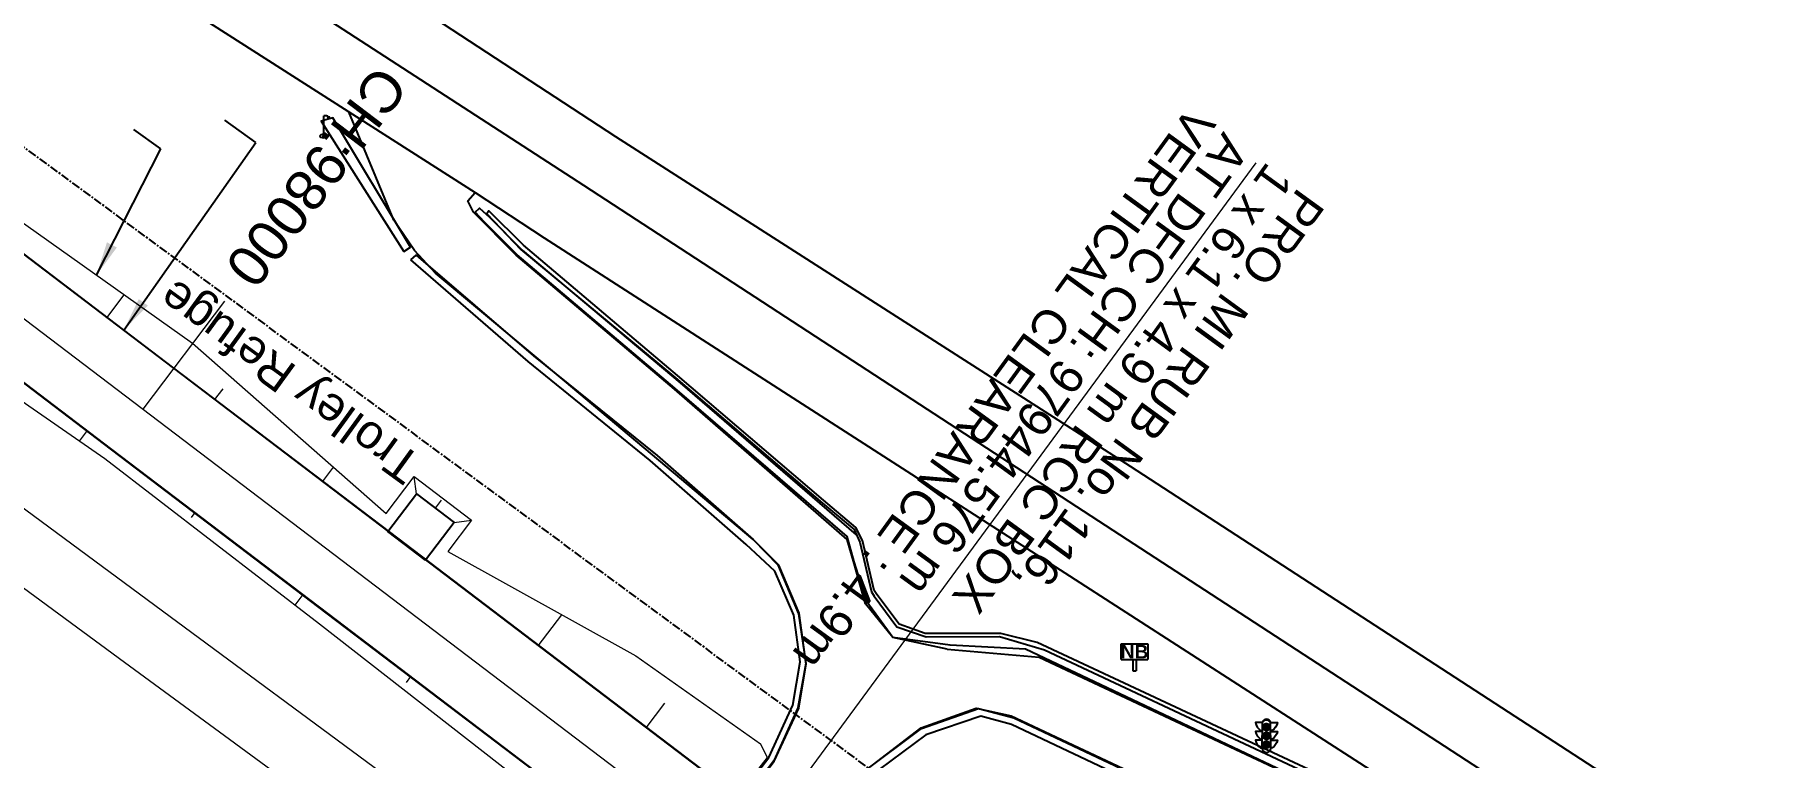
# Model space of a CAD drawing. Header units: metres. Extents: x 644418 to 1306172, y 3366650 to 6747308.
# Drawn here: x 653710.9 to 653838.5, y 3373194.3 to 3373247.6 of the extents above; entities that cross this region are included whole.
import ezdxf
from ezdxf.enums import TextEntityAlignment as Align

# ---------------------------------------------------------------- set-up
doc = ezdxf.new("R2010")
doc.units = ezdxf.units.M
doc.header["$MEASUREMENT"] = 0
doc.linetypes.add('CENTER', pattern=[2, 1.25, -0.25, 0.25, -0.25])
for name, color, linetype in [('DFCC Boundary', 6, 'CENTER'), ('FOOTPATH', 251, 'Continuous'), ('LAMP_POST', 7, 'Continuous'), ('NAME_BOARD', 251, 'Continuous'), ('PROPOSED DFCC FORMATION LINE', 187, 'Continuous'), ('PROPOSED FORMATION LINE - PLAN', 187, 'Continuous'), ('SIGNAL_POST', 8, 'Continuous'), ('SUB_ROAD_CENTRE', 34, 'Continuous'), ('SUB_ROAD_EDGE', 34, 'Continuous'), ('Trolley Refuse', 10, 'Continuous'), ('WING_WALL', 7, 'Continuous')]:
    doc.layers.add(name, color=color, linetype=linetype)
for name, color, linetype, lineweight in [('Existing IR Track', 143, 'Continuous', 0), ('LC DETAILS IN PLAN', 7, 'Continuous', 0), ('Proposed Chainage', 10, 'Continuous', 0), ('PROPOSED DFCC TOE LINE', 239, 'Continuous', 0), ('PROPOSED DFCC TOE SLOPES', 239, 'Continuous', 0), ('PROPOSED DFCC TRACK', 1, 'Continuous', 0)]:
    doc.layers.add(name, color=color, linetype=linetype, lineweight=lineweight)
doc.styles.add('NB', font='swissbo.ttf', dxfattribs={"height": 1.5})
doc.styles.get("Standard").update_dxf_attribs({"font": 'arial.ttf'})
doc.styles.add('Style-Arial', font='arial.ttf')
doc.dimstyles.new('ISO-25', dxfattribs={"dimtxt": 2.5, "dimasz": 2.5, "dimexe": 1.25, "dimexo": 0.625, "dimtad": 1, "dimtxsty": 'Standard', "dimcen": 2.5, "dimadec": 0, "dimazin": 0, "dimtfac": 1, "dimtmove": 0, "dimatfit": 3, "dimfxl": 1, "dimarcsym": 0})

# ---------------------------------------------------------------- blocks, each defined once
blk = doc.blocks.new('LP')
for points in [[(0, 0), (0, 1.5)], [(0.25, 1.35), (0.44, 1.35)]]:
    blk.add_lwpolyline(points)
for centre, radius, start, end in [((0.07, 0.99), 0.519, 57.6425, 97.3165), ((0.34, 1.33), 0.094, 11.7012, 168.0476)]:
    blk.add_arc(centre, radius, start, end)
blk.add_ellipse((0.35, 1.36), major_axis=(0.0017, 0.0438), ratio=0.461056, start_param=1.74022, end_param=4.575836)
at = {"extrusion": (0, 0, -1)}
blk.add_ellipse((0, 0.01), major_axis=(0.308, 0), ratio=0.400495, dxfattribs=at)
blk = doc.blocks.new('NB')
for p, q in [((-0.98, 0.82), (-0.98, 1.98)), ((-0.98, 1.98), (0.98, 1.98)), ((0.98, 1.98), (0.98, 0.82)), ((-0.98, 0.82), (0.98, 0.82)), ((-0.13, 0.82), (-0.13, 0)), ((-0.13, 0), (0.13, 0)), ((0.13, 0.82), (0.13, 0))]:
    blk.add_line(p, q)
at = {"style": 'NB', "width": 1.025371}
blk.add_text('NB', height=0.988, dxfattribs=at).set_placement((0, 1.4), align=Align.MIDDLE)
blk = doc.blocks.new('SIG')
for color, points in [(1, [(-0.22, 0.42, 0.180295), (-0.01, 0.33, -0.00255), (0.01, 0.33, -0.00255), (0.02, 0.33, 0.180295), (0.23, 0.42, -0.002654), (0.25, 0.44, 0.184495), (0.33, 0.65, 1.000001), (-0.32, 0.65, 0.184495), (-0.24, 0.44, -0.002654)]), (2, [(0.23, -0.23, -0.002654), (0.25, -0.21, 0.184495), (0.33, 0.01, 1.000001), (-0.32, 0.01, 0.184495), (-0.24, -0.21, -0.002654), (-0.22, -0.23, 0.180295), (-0.01, -0.32, -0.00255), (0.01, -0.32, -0.00255), (0.02, -0.32, 0.180295)]), (3, [(0.23, -0.88, -0.002654), (0.25, -0.86, 0.184495), (0.33, -0.64, 1.000001), (-0.32, -0.64, 0.184495), (-0.24, -0.86, -0.002654), (-0.22, -0.88, 0.395599)])]:
    blk.add_hatch(color=color).paths.add_polyline_path(points)
for p, q in [((-0.31, 0.98), (-0.32, -0.9)), ((0.33, -0.9), (0.32, 0.98))]:
    blk.add_line(p, q)
for points in [[(-0.31, 0.98), (-0.81, 0.98, 0.198758), (-0.42, 0.41, 0.003814), (-0.31, 0.39, 0.003814)], [(-0.31, 0.33), (-0.81, 0.33, 0.198758), (-0.42, -0.23, 0.003727), (-0.32, -0.26, 0.003727)], [(0.32, 0.98), (0.82, 0.98, -0.198758), (0.44, 0.41, -0.003814), (0.32, 0.39, -0.003814)], [(0.32, 0.33), (0.82, 0.33, -0.198758), (0.44, -0.23, -0.003727), (0.33, -0.26, -0.003727)], [(-0.32, -0.32), (-0.81, -0.32, 0.198758), (-0.42, -0.88, 0.003639), (-0.32, -0.9)], [(0.33, -0.32), (0.82, -0.32, -0.198758), (0.44, -0.88, -0.003639), (0.33, -0.9)]]:
    blk.add_lwpolyline(points, format="xyb")
for centre, radius, start, end in [((0.01, 0.91), 0.324, 12.4049, 167.5951), ((0.01, 0.81), 0.357, 27.7578, 152.2422), ((0.01, -0.9), 0.324, 181.4572, 358.5428)]:
    blk.add_arc(centre, radius, start, end)

msp = doc.modelspace()

# ---------------------------------------------------------------- linework, layer by layer
at = {"layer": 'DFCC Boundary', "ltscale": 0.5, "flags": 128}
msp.add_lwpolyline([(655695.597, 3371812.1897), (655640.8822, 3371912.823), (655580.0449, 3371996.7158), (655509.7792, 3372062.0857), (655426.9534, 3372113.9756), (655342.6069, 3372167.9462), (655257.8854, 3372221.2222), (655173.2688, 3372275.363), (655087.3459, 3372327.2788), (655002.8598, 3372380.6107), (654914.5097, 3372429.9473), (654741.1355, 3372529.4419), (654650.033, 3372576.4159), (654568.6995, 3372626.155), (654571.9877, 3372630.6369), (654391.4686, 3372756.327), (654377.1337, 3372736.8494), (654004.4289, 3373016.6995), (654007.7887, 3373020.6424), (653690.5739, 3373253.6486), (653690.5425, 3373253.6059), (653433.8132, 3373453.1485), (653440.7668, 3373462.5592), (653208.8394, 3373636.5534), (653216.1698, 3373646.5105), (653142.1983, 3373700.8896), (653053.6963, 3373771.1122), (652994.4341, 3373810.5255), (652929.3691, 3373859.5713), (652860.9168, 3373902.1103), (652749.6028, 3373984.4705), (652631.2396, 3374070.7175), (652636.2281, 3374078.1704), (652537.912, 3374145.7283), (652392.904, 3374241.2711), (652388.7719, 3374235.6812), (652308.569, 3374304.8076), (652315.9256, 3374314.7669), (652103.9815, 3374448.7876), (652083.1937, 3374464.1943), (652072.7494, 3374471.9329), (652052.3219, 3374487.0684), (652038.1897, 3374497.5387), (652024.0173, 3374508.0388), (652009.8347, 3374518.5254), (651995.6683, 3374529), (651981.7515, 3374539.2836), (651967.8828, 3374549.5317), (651954.6903, 3374559.2866), (651941.4997, 3374569.04), (651923.9377, 3374582.0168), (651906.3215, 3374595.0337), (651892.0868, 3374605.5547), (651877.7985, 3374616.1153), (651861.6288, 3374628.0564), (651845.5071, 3374639.9619), (651829.5757, 3374651.7544), (651824.7911, 3374655.296), (651813.6747, 3374663.5244), (651797.4592, 3374675.4968), (651792.6217, 3374679.0685), (651809.3453, 3374701.6999), (651798.0335, 3374710.0518), (651782.3495, 3374721.6444), (651766.6655, 3374733.2369), (651750.5163, 3374745.1875), (651734.3118, 3374757.179), (651717.3274, 3374769.6994), (651700.4625, 3374782.1317), (651684.6001, 3374793.8578), (651668.5938, 3374805.6902), (651652.6806, 3374817.4203), (651636.8173, 3374829.1137), (651620.9269, 3374840.8662), (651604.9647, 3374852.6718), (651588.7459, 3374864.6312), (651572.5882, 3374876.5455), (651556.6943, 3374888.2868), (651540.8409, 3374899.9983), (651524.5553, 3374912.0488), (651508.2568, 3374924.109), (651492.7938, 3374935.5157), (651477.3997, 3374946.8715), (651461.3291, 3374958.7436), (651445.2311, 3374970.6359), (651429.3555, 3374982.3615), (651413.4375, 3374994.1184), (651396.6322, 3375006.522), (651379.7761, 3375018.963), (651363.6644, 3375030.8565), (651352.7728, 3375038.8965), (651331.6522, 3375054.4784), (651315.7738, 3375066.1947), (651299.7306, 3375078.0412), (651283.6239, 3375089.9346), (651273.9044, 3375097.1057), (651264.2377, 3375104.2378), (651243.4187, 3375119.6324), (651222.5077, 3375135.095), (651201.5462, 3375150.5784), (651180.4926, 3375166.1298), (651161.7365, 3375179.9701), (651143.0969, 3375193.7244), (651126.6442, 3375205.9373), (651110.0563, 3375218.2505), (651088.7204, 3375233.9244), (651067.5473, 3375249.4788), (651049.4448, 3375262.8672), (651031.0656, 3375276.4601), (651013.3004, 3375289.5618), (650995.6557, 3375302.5748), (650975.556, 3375317.4171), (650955.4878, 3375332.2363), (650948.8014, 3375337.1771), (650951.4372, 3375340.7501), (650937.0874, 3375351.3535), (650916.0918, 3375366.8677), (650897.9224, 3375380.2929), (650879.805, 3375393.6796), (650866.8386, 3375403.2309), (650853.9116, 3375412.7532), (650835.5886, 3375426.289), (650817.2946, 3375439.8035), (650797.968, 3375454.1206), (650778.7222, 3375468.3781), (650760.7655, 3375481.6337), (650742.8011, 3375494.8949), (650723.0807, 3375509.4255), (650703.3693, 3375523.9495), (650688.6613, 3375534.8372), (650673.8463, 3375545.804), (650653.7938, 3375560.6295), (650633.6894, 3375575.4932), (650612.6421, 3375591.0542), (650592.0153, 3375606.3042), (650570.0328, 3375622.5591), (650548.5001, 3375638.4814), (650530.5234, 3375651.793), (650512.3606, 3375665.2423), (650494.7465, 3375678.2665), (650476.9008, 3375691.462), (650459.2976, 3375704.4721), (650441.3132, 3375717.7633), (650427.1261, 3375728.1319), (650413.8099, 3375737.864), (650402.677, 3375746.2697), (650389.8486, 3375755.6668), (650377.7322, 3375764.5425), (650360.7275, 3375777.1141), (650343.7744, 3375789.6482), (650325.0342, 3375803.5254), (650306.3109, 3375817.39), (650287.6225, 3375831.2124), (650268.717, 3375845.1957), (650250.337, 3375858.8009), (650231.8256, 3375872.5033), (650215.4559, 3375884.6355), (650199.261, 3375896.6381), (650189.9351, 3375903.5429), (650184.6476, 3375907.4517), (650170.3331, 3375918.0338), (650153.2211, 3375930.7288), (650135.9365, 3375943.5518), (650119.2313, 3375955.9159), (650102.3769, 3375968.3905), (650085.2738, 3375981.0461), (650068.2078, 3375993.6742), (650052.7787, 3376005.1011), (650037.4384, 3376016.4621), (650022.1728, 3376027.766), (650006.9632, 3376039.0283), (649974.7512, 3376062.8762), (649961.4537, 3376072.7117), (649948.2091, 3376082.508), (649944.476, 3376085.2722), (649918.728, 3376050.5341), (649909.4316, 3376057.4177), (649896.4092, 3376067.0604), (649893.7832, 3376069.0128), (649891.1645, 3376070.9437), (649888.4639, 3376072.9569), (649875.744, 3376082.3694), (649867.5551, 3376088.4016), (649853.4118, 3376098.8745), (649839.2513, 3376109.3603), (649829.0749, 3376116.9005), (649827.2194, 3376118.2675), (649818.0867, 3376125.0366), (649808.8566, 3376131.8779), (649793.2502, 3376143.4201), (649777.6288, 3376154.9733), (649763.6321, 3376165.3144), (649749.5741, 3376175.7007), (649733.9228, 3376187.2754), (649718.3343, 3376198.8036), (649705.3241, 3376208.4391), (649692.3703, 3376218.0327), (649678.0208, 3376228.6769), (649663.5747, 3376239.3366), (649646.4625, 3376252.0623), (649634.6272, 3376260.744), (649624.9192, 3376267.9946), (649615.0208, 3376275.3876), (649599.9831, 3376286.4834), (649588.9857, 3376294.598), (649590.032, 3376296.0132), (649586.1685, 3376298.8639), (649569.3593, 3376311.3207), (649552.641, 3376323.7102), (649537.2353, 3376335.0739), (649521.9792, 3376346.327), (649506.2408, 3376358.0035), (649490.3575, 3376369.7875), (649475.7578, 3376380.5673), (649461.1933, 3376391.3211), (649445.4753, 3376402.9572), (649429.8494, 3376414.5253), (649414.4906, 3376425.9209), (649378.3483, 3376452.6365), (649368.4603, 3376459.9984), (649352.6509, 3376471.6682), (649336.6992, 3376483.4434), (649322.3941, 3376494.1037), (649307.6557, 3376505.0862), (649290.8736, 3376517.4208), (649273.972, 3376529.8435), (649258.1992, 3376541.4854), (649242.2966, 3376553.2232), (649226.5432, 3376564.8634), (649210.8826, 3376576.435), (649195.2207, 3376588.0769), (649179.5326, 3376599.7383), (649164.9134, 3376610.5118), (649150.5177, 3376621.1205), (649135.415, 3376632.3287), (649120.2337, 3376643.5954), (649107.8929, 3376652.6743), (649095.5927, 3376661.7234), (649079.5687, 3376673.5769), (649063.4846, 3376685.4748), (649046.5651, 3376697.9756), (649029.6506, 3376710.4727), (649013.3465, 3376722.5351), (648996.9805, 3376734.6431), (648980.3936, 3376746.8979), (648963.6626, 3376759.259), (648946.7453, 3376771.7643), (648929.6945, 3376784.3682), (648913.5118, 3376796.3614), (648897.2206, 3376808.435), (648876.2496, 3376823.9678), (648855.1325, 3376839.6089), (648839.3985, 3376851.2044), (648823.6596, 3376862.8037), (648806.187, 3376875.7235), (648788.7814, 3376888.5937), (648772.4766, 3376900.6763), (648756.1277, 3376912.7915), (648748.6058, 3376918.3049), (648733.321, 3376929.6306), (648718.1841, 3376940.8501), (648694.1574, 3376958.9078), (648686.9154, 3376964.1595), (648685.9321, 3376964.8321), (648667.95, 3376978.2197), (648649.3198, 3376992.1471), (648633.5557, 3377003.8368), (648617.684, 3377015.6038), (648613.3865, 3377018.7718), (648613.1308, 3377018.4261), (648605.39, 3377024.1325), (648593.439, 3377032.9404), (648576.5994, 3377045.3816), (648559.8787, 3377057.7351), (648542.9247, 3377070.3132), (648525.9483, 3377082.908), (648511.3109, 3377093.7409), (648496.5572, 3377104.6599), (648477.562, 3377118.7172), (648458.5464, 3377132.7896), (648451.3349, 3377138.2101), (648435.5918, 3377149.862), (648422.1096, 3377159.9046), (648408.3664, 3377170.0637), (648394.6863, 3377180.1761), (648381.6588, 3377189.818), (648368.6059, 3377199.4787), (648354.1188, 3377210.196), (648339.6473, 3377220.9017), (648325.8166, 3377231.1386), (648311.9735, 3377241.3853), (648297.2469, 3377252.2824), (648283.6168, 3377262.3688), (648282.6002, 3377260.9951), (648281.5015, 3377261.8082), (648268.446, 3377271.4578), (648255.3849, 3377281.1115), (648243.3023, 3377290.0413), (648231.5826, 3377298.7116), (648230.1246, 3377299.843), (648216.137, 3377310.1827), (648202.3989, 3377320.3379), (648187.9045, 3377331.0225), (648173.4524, 3377341.7035), (648159.964, 3377351.7009), (648146.3755, 3377361.7726), (648132.3698, 3377372.1252), (648118.3132, 3377382.5155), (648104.5683, 3377392.6752), (648090.8453, 3377402.8186), (648079.0331, 3377411.5788), (648067.1746, 3377420.3734), (648052.1864, 3377431.461), (648037.1291, 3377442.5999), (648023.4384, 3377452.7367), (648009.6421, 3377462.9518), (647998.5681, 3377471.1475), (647977.6651, 3377486.6371), (647970.8013, 3377491.7424), (647954.3046, 3377504.0127), (647940.5645, 3377514.1537), (647927.1436, 3377524.0583), (647912.5029, 3377534.9198), (647897.7662, 3377545.8524), (647883.3488, 3377556.5286), (647868.9785, 3377567.1699), (647855.3948, 3377577.2425), (647841.7032, 3377587.3948), (647828.8284, 3377596.8277), (647815.9828, 3377606.2395), (647798.869, 3377618.9232), (647787.996, 3377626.9816), (647769.1212, 3377640.9619), (647756.6675, 3377650.183), (647742.624, 3377660.5991), (647728.5049, 3377671.0713), (647713.635, 3377682.0926), (647698.699, 3377693.1628), (647681.9918, 3377705.517), (647665.4025, 3377717.7839), (647652.0515, 3377727.6811), (647638.8028, 3377737.5025), (647625.2604, 3377747.546), (647611.724, 3377757.585), (647601.846, 3377764.9047), (647586.5632, 3377776.2354), (647574.9107, 3377784.8659), (647552.1318, 3377801.7377), (647544.5766, 3377807.3492), (647531.2096, 3377817.2774), (647518.7824, 3377826.4783), (647506.3678, 3377835.6698), (647493.0662, 3377845.5438), (647479.7149, 3377855.4547), (647466.3541, 3377865.3556), (647452.9886, 3377875.26), (647440.1702, 3377884.755), (647427.3392, 3377894.2595), (647421.9004, 3377898.2902), (647422.4016, 3377898.9655), (647413.1507, 3377905.8213), (647398.5546, 3377916.6386), (647385.2867, 3377926.4568), (647372.1159, 3377936.2032), (647357.4127, 3377947.1112), (647351.2811, 3377951.6601), (647330.0092, 3377967.4105), (647317.4471, 3377976.6964), (647304.414, 3377986.3606), (647291.335, 3377996.0589), (647278.7541, 3378005.3917), (647266.0777, 3378014.7954), (647252.9457, 3378024.4462), (647239.9839, 3378033.9719), (647225.7512, 3378044.5255), (647211.5179, 3378055.0796), (647196.511, 3378066.208), (647181.4966, 3378077.3419), (647167.7872, 3378087.5064), (647154.0498, 3378097.6917), (647140.7668, 3378107.5414), (647127.4862, 3378117.3893), (647113.2521, 3378127.9375), (647099.0375, 3378138.4713), (647085.0268, 3378148.8592), (647070.9977, 3378159.2608), (647056.5444, 3378169.9697), (647042.0873, 3378180.6814), (647027.5624, 3378191.4464), (647013.0728, 3378202.1851), (646999.864, 3378211.9684), (646986.6741, 3378221.7376), (646973.6148, 3378231.4185), (646960.4875, 3378241.1499), (646945.7953, 3378252.0414), (646931.0256, 3378262.9902), (646930.6274, 3378263.2852), (646951.9475, 3378292.0562)], dxfattribs=at)
at = {"layer": 'Existing IR Track', "flags": 128}
for points in [[(653488.0181, 3373385.2114), (653502.3187, 3373373.5765), (653514.8655, 3373363.3663), (653526.7472, 3373353.6788), (653539.3869, 3373343.3734), (653562.4463, 3373324.6346), (653584.7334, 3373306.5234), (653599.0791, 3373295.3269), (653612.515, 3373284.8421), (653627.2485, 3373273.8156), (653641.8511, 3373262.8869), (653656.8126, 3373251.8275), (653671.4279, 3373241.0239), (653687.812, 3373229.0084), (653704.0966, 3373217.066), (653720.3476, 3373205.0837), (653737.0212, 3373192.7897), (653750.168, 3373183.1064), (653763.8414, 3373173.0355), (653778.0731, 3373162.5772), (653790.3904, 3373153.525), (653807.9167, 3373140.5838), (653823.359, 3373129.1813), (653840.4143, 3373116.5158)], [(653497.183, 3373366.6049), (653509.1645, 3373357.306), (653522.046, 3373347.2948), (653534.8533, 3373337.3416), (653558.4666, 3373319.2198), (653582.1685, 3373301.0301), (653595.8269, 3373290.8985), (653609.5143, 3373280.7456), (653624.3092, 3373269.8326), (653639.0859, 3373258.9329), (653653.9824, 3373247.9979), (653668.7717, 3373237.1416), (653684.9994, 3373225.2137), (653701.207, 3373213.3006), (653717.549, 3373201.3001), (653733.88, 3373189.3077), (653747.3972, 3373179.3615), (653760.8472, 3373169.4647), (653775.2992, 3373158.8304), (653789.6881, 3373148.2426), (653805.1404, 3373136.8348), (653820.6059, 3373125.4168), (653837.5601, 3373112.6674), (653852.5684, 3373101.3812)]]:
    msp.add_lwpolyline(points, dxfattribs=at)
at = {"layer": 'FOOTPATH', "linetype": 'Continuous'}
for points in [[(653818.158, 3373186.836, 269.022), (653812.409, 3373188.862, 268.682), (653784.068, 3373202.241, 266.409), (653778.517, 3373202.536, 265.971), (653774.264, 3373203.121, 265.431), (653772.343, 3373205.749, 266.1), (653771.424, 3373208.697, 266.358), (653770.909, 3373210.57, 266.437), (653758.181, 3373221.518, 267.64), (653746.526, 3373231.346, 268.557), (653744.116, 3373233.762, 268.769), (653743.424, 3373234.493, 268.822), (653743.756, 3373234.779, 268.861), (653744.504, 3373234.127, 268.802), (653746.907, 3373231.679, 268.575), (653758.579, 3373221.907, 267.647), (653771.557, 3373210.691, 266.509)], [(653705.16, 3373129.171, 268.262), (653714.906, 3373138.738, 267.355), (653730.42, 3373153.815, 265.97), (653736.434, 3373159.128, 265.419), (653740.395, 3373163.218, 264.969), (653749.329, 3373173.354, 264.071), (653756.428, 3373182.994, 264.081), (653765.128, 3373194.256, 265.051), (653766.882, 3373198.117, 265.42), (653767.434, 3373201.326, 265.767), (653766.959, 3373204.762, 266.176), (653765.569, 3373208.011, 266.525), (653763.454, 3373209.979, 266.517), (653756.357, 3373216.162, 267.532), (653747.339, 3373223.472, 268.153), (653738.677, 3373230.976, 268.812)], [(653738.677, 3373230.976, 268.812), (653739.069, 3373231.331, 268.814), (653747.75, 3373223.902, 268.127), (653756.874, 3373216.533, 267.457), (653763.971, 3373210.35, 266.442), (653765.788, 3373208.477, 266.527), (653767.311, 3373204.851, 266.169), (653767.848, 3373201.207, 265.751), (653767.256, 3373197.92, 265.366), (653765.486, 3373194.008, 264.968), (653756.879, 3373182.723, 264.103), (653749.711, 3373173.057, 264.063), (653740.692, 3373162.888, 264.95), (653736.888, 3373158.736, 265.364), (653730.751, 3373153.515, 265.96), (653715.234, 3373138.38, 267.356), (653705.433, 3373128.775, 268.22)], [(653751.708, 3373166.987, 264.163), (653769.86, 3373190.606, 264.984), (653772.085, 3373193.172, 265.267), (653776.38, 3373196.39, 265.791), (653780.607, 3373197.874, 266.196), (653783.217, 3373197.186, 266.504), (653810.439, 3373184.362, 268.637), (653840.834, 3373172.35, 268.975), (653840.739, 3373171.795, 268.979), (653810.192, 3373183.855, 268.625), (653783.033, 3373196.699, 266.532), (653780.768, 3373197.304, 266.245), (653776.715, 3373195.922, 265.798), (653772.405, 3373192.725, 265.283), (653770.264, 3373190.312, 264.994), (653761.778, 3373179.078, 264.043), (653752.087, 3373166.67, 264.151)]]:
    msp.add_polyline3d(points, dxfattribs=at)
at = {"layer": 'LC DETAILS IN PLAN', "color": 10, "flags": 128}
msp.add_lwpolyline([(653763.0512, 3373186.4302), (653801.093, 3373238.1297)], dxfattribs=at)
at = {"layer": 'Proposed Chainage', "linetype": 'Continuous', "lineweight": 0, "flags": 128}
msp.add_lwpolyline([(653724.933, 3373227.931), (653718.8855, 3373219.9668)], dxfattribs=at)
at = {"layer": 'PROPOSED DFCC FORMATION LINE', "lineweight": 0, "flags": 128}
for points in [[(653848.58, 3373126.1936), (653832.6516, 3373138.2886), (653816.7233, 3373150.3836), (653800.795, 3373162.4785), (653784.8666, 3373174.5735), (653768.9383, 3373186.6685), (653753.01, 3373198.7634), (653737.0816, 3373210.8584), (653721.1533, 3373222.9534), (653705.225, 3373235.0483), (653689.2966, 3373247.1433), (653673.3683, 3373259.2383), (653657.44, 3373271.3332), (653641.5116, 3373283.4282), (653625.5833, 3373295.5232), (653618.4361, 3373300.9503), (653609.655, 3373307.6181), (653602.5078, 3373313.0453), (653593.7266, 3373319.7131), (653577.7983, 3373331.8081), (653561.87, 3373343.903), (653545.9416, 3373355.998), (653530.0133, 3373368.093)], [(653844.0444, 3373120.2205), (653828.116, 3373132.3155), (653812.1877, 3373144.4104), (653796.2594, 3373156.5054), (653780.331, 3373168.6004), (653764.4027, 3373180.6953), (653748.4744, 3373192.7903), (653732.546, 3373204.8853), (653716.6177, 3373216.9802), (653700.6894, 3373229.0752), (653684.761, 3373241.1702), (653668.8327, 3373253.2651), (653652.9044, 3373265.3601), (653636.976, 3373277.4551), (653621.0477, 3373289.5501), (653613.9005, 3373294.9772), (653605.1194, 3373301.645), (653597.9722, 3373307.0721), (653589.191, 3373313.74), (653573.2627, 3373325.835), (653557.3344, 3373337.9299), (653541.406, 3373350.0249), (653525.4777, 3373362.1199)], [(653903.113, 3373084.8439), (653896.3954, 3373089.9483), (653892.4939, 3373092.9109), (653880.4669, 3373102.0435), (653864.5385, 3373114.1385), (653848.6102, 3373126.2335), (653832.6819, 3373138.3284), (653816.7535, 3373150.4234), (653800.8252, 3373162.5184), (653784.8969, 3373174.6133), (653768.9685, 3373186.7083), (653753.0402, 3373198.8033), (653737.1119, 3373210.8982), (653721.1835, 3373222.9932), (653705.2552, 3373235.0882), (653689.3269, 3373247.1831), (653673.3985, 3373259.2781), (653657.4702, 3373271.3731), (653641.5419, 3373283.468), (653625.6135, 3373295.563), (653618.4663, 3373300.9901), (653609.6852, 3373307.658)], [(653887.8978, 3373086.8582), (653875.8708, 3373095.9908), (653859.9424, 3373108.0857), (653844.0141, 3373120.1807), (653828.0858, 3373132.2757), (653812.1574, 3373144.3706), (653796.2291, 3373156.4656), (653780.3008, 3373168.5606), (653764.3725, 3373180.6555), (653748.4441, 3373192.7505), (653732.5158, 3373204.8455), (653716.5875, 3373216.9404), (653700.6591, 3373229.0354), (653684.7308, 3373241.1304), (653668.8025, 3373253.2253), (653652.8741, 3373265.3203), (653636.9458, 3373277.4153), (653621.0175, 3373289.5102), (653613.8702, 3373294.9374)]]:
    msp.add_lwpolyline(points, dxfattribs=at)
at = {"layer": 'PROPOSED DFCC TOE LINE', "lineweight": 0}
for points in [[(653762.6534, 3373179.5545), (653747.7262, 3373191.8051), (653731.9407, 3373204.0881), (653716.0923, 3373216.2884), (653699.6285, 3373227.6782), (653683.33, 3373239.2857), (653667.4647, 3373251.4635), (653652.118, 3373264.3245), (653635.9709, 3373276.1314), (653620.5133, 3373288.8462), (653613.5508, 3373294.5167), (653605.0789, 3373301.5918), (653597.7651, 3373306.7994), (653589.1593, 3373313.6982), (653573.0567, 3373325.5636), (653557.0364, 3373337.5375), (653546.3632, 3373345.7988)], [(653741.4169, 3373209.4684), (653755.2878, 3373201.7633), (653764.5002, 3373195.277)]]:
    msp.add_lwpolyline(points, dxfattribs=at)
at = {"layer": 'PROPOSED DFCC TOE LINE', "lineweight": 0, "flags": 128}
for points in [[(653581.1564, 3373329.8292), (653593.9245, 3373319.9737), (653602.7128, 3373313.3153), (653610.1499, 3373308.2699), (653619.6339, 3373302.5277), (653626.875, 3373297.2243), (653643.0383, 3373285.4387), (653659.0343, 3373273.4329), (653675.0205, 3373261.4141), (653690.6389, 3373248.9109), (653706.2449, 3373236.3915), (653722.5721, 3373224.8218), (653736.8565, 3373212.2513)], [(653736.8565, 3373212.2513), (653738.9334, 3373214.9865), (653743.1663, 3373211.7722), (653741.4169, 3373209.4684)], [(653739.1073, 3373213.7149), (653738.9334, 3373214.9865)], [(653741.8948, 3373211.5983), (653743.1663, 3373211.7722)]]:
    msp.add_lwpolyline(points, dxfattribs=at)
at = {"layer": 'PROPOSED DFCC TOE SLOPES', "linetype": 'Continuous', "lineweight": 0, "flags": 128}
for points in [[(653716.2317, 3373226.6906), (653717.5272, 3373228.3967)], [(653724.1958, 3373220.6431), (653724.8217, 3373221.4672)], [(653732.16, 3373214.5956), (653732.9742, 3373215.6678)], [(653740.501, 3373212.6566), (653740.9386, 3373213.2328)], [(653748.0883, 3373202.5006), (653749.8304, 3373204.7948)], [(653756.0525, 3373196.4531), (653757.4342, 3373198.2727)]]:
    msp.add_lwpolyline(points, dxfattribs=at)
at = {"layer": 'PROPOSED DFCC TOE SLOPES', "flags": 128}
for points in [[(653714.7765, 3373218.3783), (653714.1893, 3373217.6049)], [(653722.7407, 3373212.3308), (653722.4627, 3373211.9647)], [(653730.7049, 3373206.2833), (653730.1088, 3373205.4984)], [(653738.669, 3373200.2358), (653738.3389, 3373199.8011)]]:
    msp.add_lwpolyline(points, dxfattribs=at)
at = {"layer": 'PROPOSED DFCC TRACK', "color": 12, "flags": 128}
msp.add_lwpolyline([(653890.1959, 3373089.8846), (653472.2157, 3373407.2722)], dxfattribs=at)
at = {"layer": 'PROPOSED DFCC TRACK', "linetype": 'Continuous', "elevation": 268.6593, "flags": 128}
msp.add_lwpolyline([(653756.0932, 3373182.8397), (653765.0152, 3373194.2704), (653764.5002, 3373195.277)], dxfattribs=at)
at = {"layer": 'SUB_ROAD_CENTRE', "linetype": 'Continuous'}
msp.add_polyline3d([(653939.03, 3373115.035, 268.756), (653904.956, 3373136.751, 268.914), (653874.656, 3373156.415, 269.025), (653824.957, 3373188.627, 269.113), (653789.479, 3373211.694, 268.99), (653751.469, 3373236.462, 268.933), (653712.36, 3373261.813, 268.948), (653674.043, 3373286.603, 268.736), (653640.947, 3373308.114, 268.837), (653608.18, 3373329.331, 268.857), (653571.954, 3373352.8, 268.887), (653568.5561, 3373354.9991, 268.89)], dxfattribs=at)
at = {"layer": 'SUB_ROAD_EDGE', "linetype": 'Continuous'}
for points in [[(653941.371, 3373118.603, 268.725), (653907.589, 3373140.404, 268.808), (653826.068, 3373193.5, 268.942), (653791.812, 3373215.729, 268.864), (653753.832, 3373240.056, 268.794), (653714.439, 3373265.803, 268.809), (653676.888, 3373290.618, 268.597), (653643.516, 3373311.864, 268.73), (653610.555, 3373333.503, 268.708), (653575.132, 3373356.241, 268.749)], [(653570.515, 3373350.045, 268.853), (653606.288, 3373325.22, 268.802), (653638.866, 3373305.021, 268.7), (653671.498, 3373282.924, 268.612), (653709.722, 3373257.484, 268.738), (653743.424, 3373235.952, 268.842), (653748.528, 3373232.602, 268.84), (653786.976, 3373207.873, 268.843), (653823.016, 3373184.681, 268.933), (653838.122, 3373174.24, 268.879), (653871.957, 3373152.717, 268.857), (653901.184, 3373133.7, 268.811), (653936.789, 3373110.912, 268.673)], [(653692.959, 3373112.648, 268.148), (653703.577, 3373126.39, 268.098), (653705.676, 3373128.434, 267.984), (653715.254, 3373138.264, 267.074), (653730.795, 3373153.454, 265.669), (653736.882, 3373158.704, 265.036), (653740.776, 3373162.91, 264.616), (653749.754, 3373172.959, 263.775), (653749.807, 3373173.021, 263.74), (653757.12, 3373182.878, 263.751), (653765.511, 3373193.989, 264.711), (653767.331, 3373197.912, 265.103), (653767.883, 3373201.154, 265.446), (653767.371, 3373204.903, 265.853), (653765.85, 3373208.454, 266.233), (653763.966, 3373210.348, 266.441), (653750.041, 3373222.04, 267.729), (653740.508, 3373229.98, 268.474), (653738.953, 3373231.663, 268.534), (653737.439, 3373233.909, 268.696), (653734.1114, 3373241.9018, 268.8133)], [(653778.283, 3373202.26, 265.583), (653774.264, 3373203.121, 265.431), (653772.258, 3373205.592, 265.818), (653771.368, 3373208.753, 266.065), (653770.899, 3373210.344, 266.201), (653758.152, 3373221.437, 267.338), (653746.465, 3373231.329, 268.319), (653743.305, 3373234.49, 268.571), (653742.893, 3373235.316, 268.698), (653743.424, 3373235.952, 268.842)], [(653778.283, 3373202.26, 265.583), (653785.083, 3373201.67, 266.29), (653812.439, 3373188.827, 268.456), (653823.009, 3373184.686, 268.933)], [(653698.874, 3373108.871, 268.138), (653708.683, 3373121.812, 268.126), (653711.749, 3373125.517, 267.788), (653719.906, 3373133.528, 267.014), (653741.438, 3373154.863, 265.038), (653744.14, 3373158.277, 264.762), (653751.588, 3373166.921, 263.859), (653754.227, 3373169.863, 263.653), (653761.286, 3373179.488, 263.648), (653769.786, 3373190.628, 264.647), (653772.034, 3373193.124, 264.941), (653776.379, 3373196.458, 265.466), (653780.436, 3373197.907, 265.852), (653783.022, 3373197.326, 266.175)], [(653783.022, 3373197.326, 266.175), (653810.378, 3373184.483, 268.341), (653838.122, 3373174.24, 268.879)]]:
    msp.add_polyline3d(points, dxfattribs=at)
at = {"layer": 'Trolley Refuse'}
msp.add_lwpolyline([(653739.7781, 3373208.8109), (653736.9907, 3373210.9275), (653739.1073, 3373213.7149), (653741.8948, 3373211.5983)], close=True, dxfattribs=at)
at = {"layer": 'WING_WALL', "linetype": 'Continuous'}
for points in [[(653738.163, 3373231.581, 268.843), (653738.655, 3373231.921, 268.842), (653732.916, 3373241.454, 268.932), (653732.075, 3373241.201, 268.991), (653738.163, 3373231.581, 268.843)], [(653818.246, 3373187.187, 269.082), (653784.923, 3373202.749, 269.058), (653782.25, 3373203.401, 269.027), (653776.666, 3373203.416, 269.015), (653774.738, 3373204.093, 269.02), (653773.088, 3373206.275, 269.045), (653772.905, 3373206.572, 269.041), (653772.027, 3373210.27, 269.063), (653771.555, 3373211.22, 269.067), (653769.152, 3373213.244, 269.035), (653758.387, 3373222.442, 268.995), (653747.015, 3373232.057, 269.13), (653744.453, 3373234.595, 269.119), (653744.285, 3373234.367, 269.119), (653746.818, 3373231.728, 269.13), (653758.239, 3373222.269, 269.005), (653769.091, 3373213.017, 269.032), (653771.427, 3373211.09, 269.067), (653771.831, 3373210.147, 269.063), (653772.695, 3373206.486, 269.041), (653772.902, 3373206.155, 269.045), (653774.577, 3373203.9, 269.02), (653776.729, 3373203.159, 269.014), (653782.139, 3373203.181, 269.029), (653785.47, 3373202.208, 269.035), (653818.204, 3373186.868, 269.096)]]:
    msp.add_polyline3d(points, dxfattribs=at)

# ---------------------------------------------------------------- block references
at = {"layer": 'LAMP_POST', "linetype": 'Continuous'}
msp.add_blockref('LP', (653732.27, 3373240.094, 270.287), dxfattribs=at)
at = {"layer": 'NAME_BOARD', "linetype": 'Continuous'}
msp.add_blockref('NB', (653792.123, 3373200.666, 271.032), dxfattribs=at)
at = {"layer": 'SIGNAL_POST', "linetype": 'Continuous'}
msp.add_blockref('SIG', (653801.852, 3373195.853, 271.005), dxfattribs=at)

# ---------------------------------------------------------------- texts
at = {"layer": 'LC DETAILS IN PLAN', "color": 10}
for s, p in [('VERTICAL CLEARANCE : 4.9m ', (653796.1894, 3373242.4482, -268.0373)), ('AT DFC CH: 97944.576 m', (653798.6978, 3373240.4989, -267.981)), ('1 x 6.1 x 4.9 m RCC BOX', (653801.9419, 3373238.3048, -267.981)), ('PRO. MI RUB No. 116,', (653804.2473, 3373236.3955, -267.981))]:
    msp.add_text(s, height=2.5, rotation=234, dxfattribs=at).set_placement(p)
at = {"layer": 'Proposed Chainage', "lineweight": 0, "insert": (653726.0058, 3373229.6022), "char_height": 3, "attachment_point": 6, "rotation": 232.789265, "line_spacing_factor": 0.6, "style": 'Style-Arial'}
msp.add_mtext('CH:98000', dxfattribs=at)
at = {"layer": 'Trolley Refuse', "style": 'Style-Arial'}
msp.add_text('Trolley Refuge', height=2.5, rotation=144, dxfattribs=at).set_placement((653739.6453, 3373216.3056))

# ---------------------------------------------------------------- leaders
at = {"layer": 'PROPOSED DFCC TOE LINE', "lineweight": 0}
msp.add_leader([(653715.477, 3373229.8495), (653720.2296, 3373239.1523), (653718.2279, 3373240.5955)], dimstyle='ISO-25', override={"dimtxt": 3, "dimasz": 2.5, "dimgap": 0.625, "dimtad": 0, "dimdec": 3, "dimzin": 2, "dimtdec": 3}, dxfattribs=at)
at = {"layer": 'PROPOSED FORMATION LINE - PLAN', "lineweight": 0}
msp.add_leader([(653717.4914, 3373225.7968), (653727.2507, 3373239.6267), (653724.9624, 3373241.29)], dimstyle='ISO-25', override={"dimtxt": 3, "dimasz": 2.5, "dimgap": 0.625, "dimtad": 0, "dimdec": 3, "dimzin": 2, "dimtdec": 3}, dxfattribs=at)

doc.saveas('drawing.dxf')
